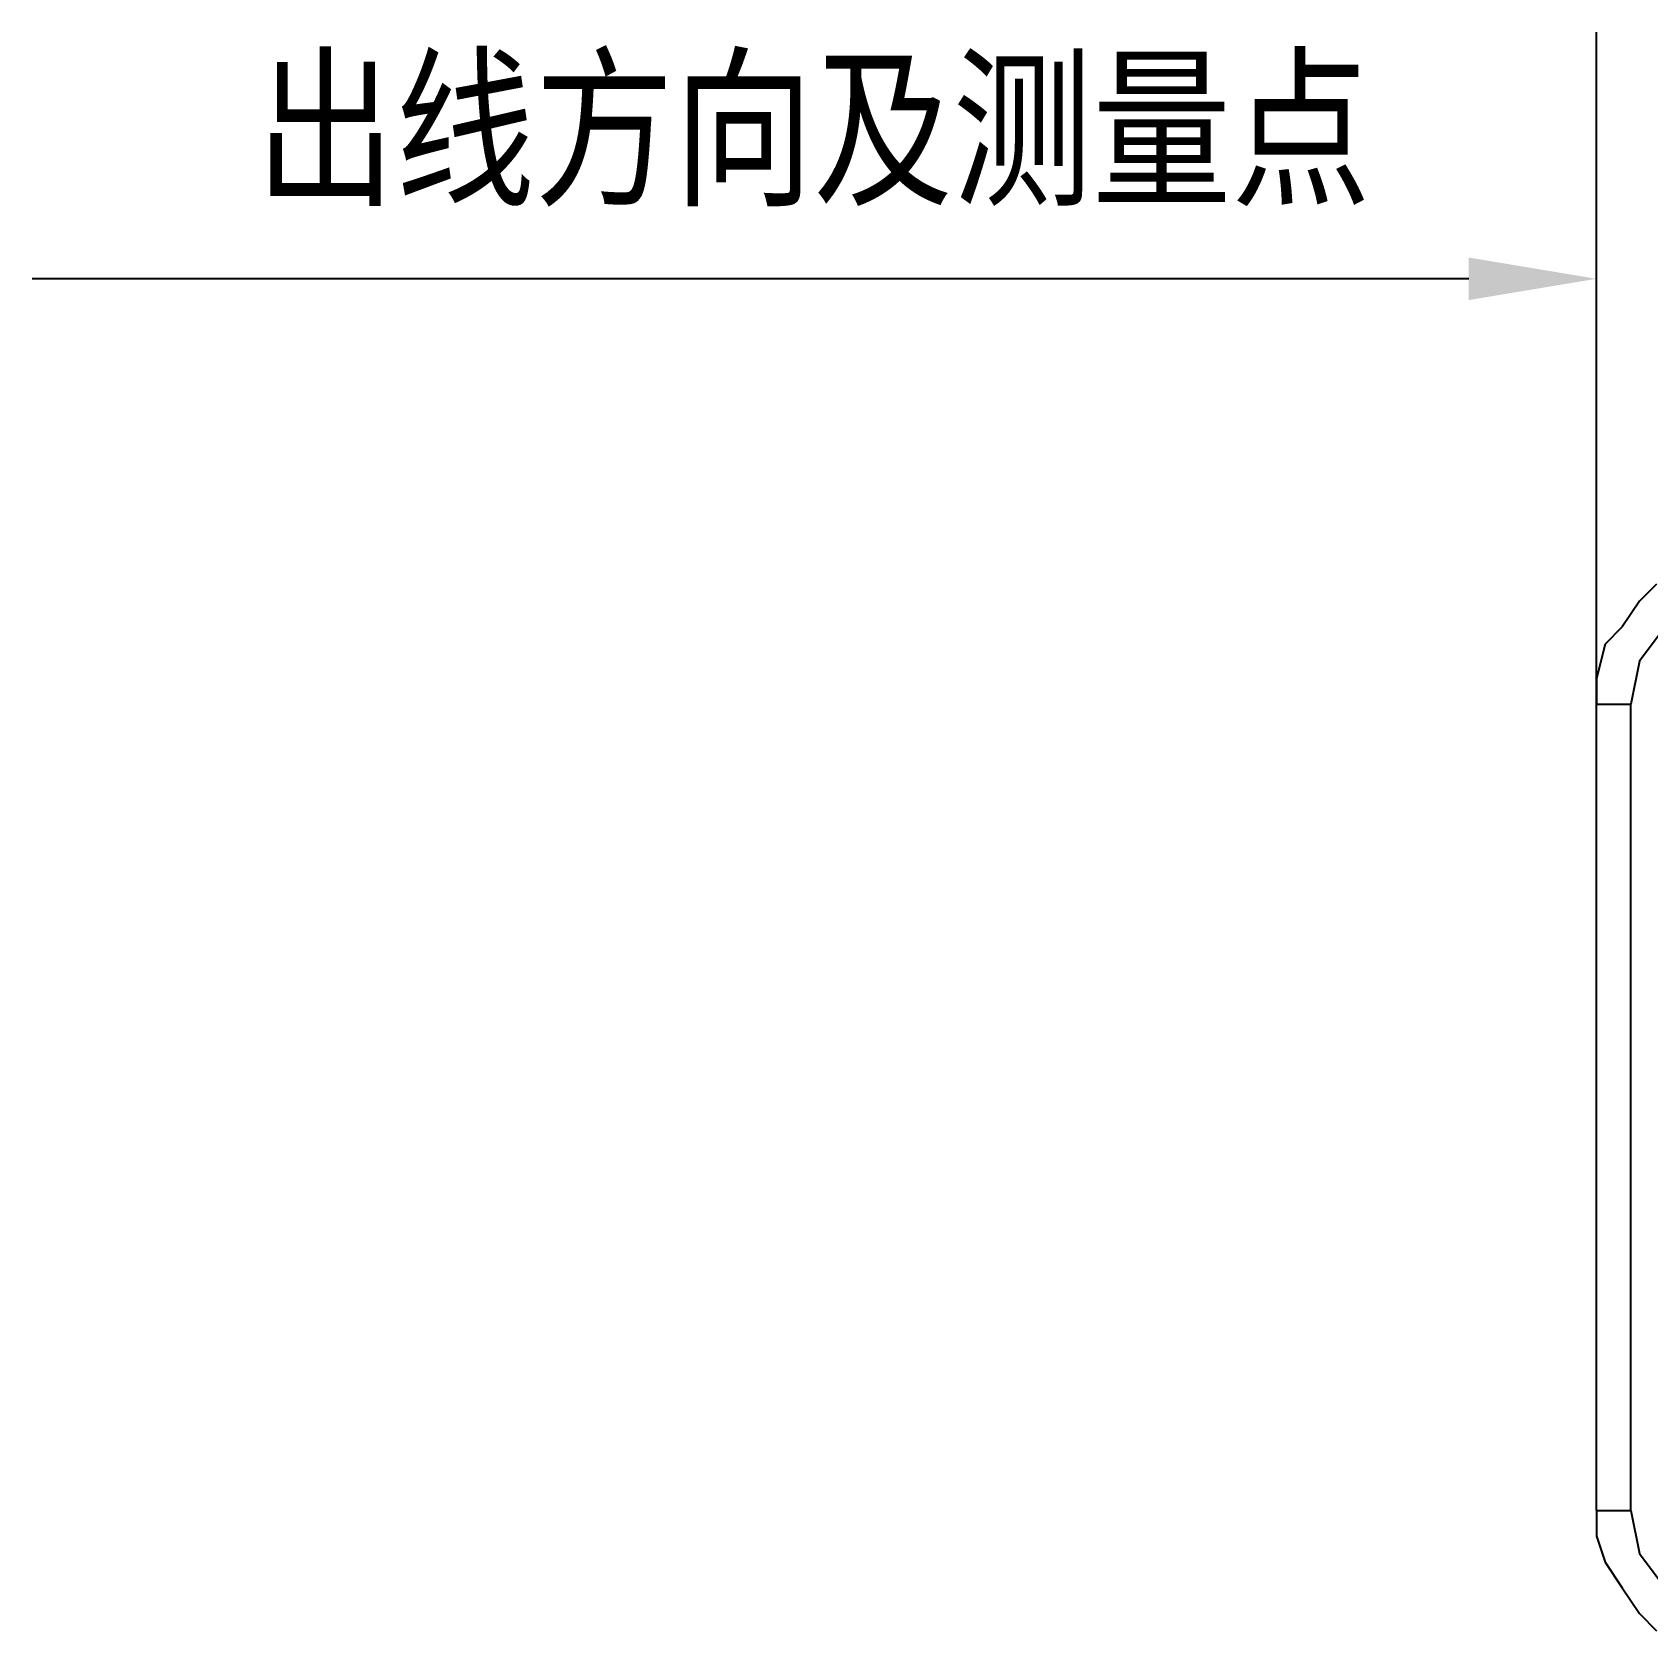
# Model space of a CAD drawing. Header units: inches. Extents: x 47316 to 59086, y 3141 to 11743.
# Drawn here: x 57615.94 to 57647.57, y 7304.62 to 7335.92 of the extents above; entities that cross this region are included whole.
import ezdxf

# ---------------------------------------------------------------- set-up
doc = ezdxf.new("R2010")
doc.units = ezdxf.units.IN
doc.header["$MEASUREMENT"] = 0
doc.styles.get("Standard").update_dxf_attribs({"font": ''})
doc.styles.get('Standard').set_extended_font_data('SimSun')

msp = doc.modelspace()

# ---------------------------------------------------------------- linework, layer by layer
at = {"color": 0, "lineweight": -3}
msp.add_line((57646.564, 7318.213), (57646.564, 7335.92), dxfattribs=at)
at = {"color": 7, "lineweight": -2}
msp.add_line((57644.064, 7331.093), (57615.944, 7331.091), dxfattribs=at)
at = {"color": 0, "linetype": 'Continuous', "lineweight": -3}
for p, q in [((57647.74, 7325.117), (57647.404, 7324.781)), ((57647.404, 7324.781), (57647.068, 7324.277)), ((57647.068, 7324.277), (57646.732, 7323.941)), ((57647.908, 7324.277), (57647.404, 7323.605)), ((57646.732, 7323.941), (57646.564, 7323.269)), ((57647.404, 7323.605), (57647.236, 7322.765)), ((57646.564, 7323.269), (57646.564, 7322.765)), ((57646.564, 7322.765), (57647.236, 7322.765)), ((57646.564, 7306.973), (57646.564, 7322.765)), ((57647.236, 7306.973), (57647.236, 7322.765)), ((57646.564, 7306.973), (57647.236, 7306.973)), ((57646.564, 7306.973), (57646.564, 7306.973)), ((57646.564, 7306.973), (57646.564, 7306.469)), ((57647.236, 7306.973), (57647.236, 7306.973)), ((57647.236, 7306.973), (57647.404, 7306.133)), ((57646.564, 7306.469), (57646.732, 7305.965)), ((57647.404, 7306.133), (57647.908, 7305.461)), ((57646.732, 7305.965), (57647.068, 7305.461)), ((57647.068, 7305.461), (57647.404, 7304.957)), ((57647.404, 7304.957), (57647.74, 7304.621))]:
    msp.add_line(p, q, dxfattribs=at)
at = {"color": 7, "lineweight": -2}
msp.add_solid([(57644.064, 7331.51), (57646.564, 7331.093), (57644.064, 7330.676)], dxfattribs=at)

# ---------------------------------------------------------------- texts
at = {"color": 0, "lineweight": -3, "width": 0.8}
msp.add_text('出线方向及测量点', height=2.5, dxfattribs=at).set_placement((57620.322, 7332.785))

doc.saveas('drawing.dxf')
